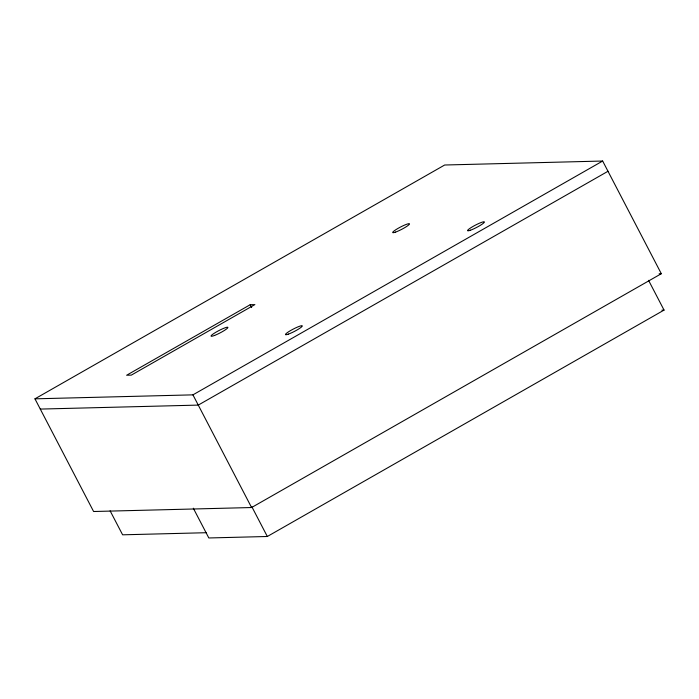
<?xml version="1.0" encoding="UTF-8"?>
<svg xmlns="http://www.w3.org/2000/svg" width="699" height="699" viewBox="0 0 699 699"><rect width="100%" height="100%" fill="white"/><g stroke="black" fill="none" stroke-linecap="round" stroke-linejoin="round"><path stroke-width="1.05" d="M34.95 398.832L444.678 165.008L602.66 161.032L661.315 273.711L251.588 507.535L93.605 511.511L34.95 398.832L192.933 394.856L602.66 161.032M250.198 304.72L126.633 375.241L131.316 375.118L254.882 304.607L250.198 304.72L251.657 307.516M607.999 171.272L198.263 405.097L40.28 409.081M193.317 508.199L208.818 537.968L267.324 536.491L664.05 310.094L648.55 280.325M659.14 273.763L661.315 273.711M661.874 310.146L664.05 310.094M206.432 532.708L122.613 534.814L110.11 510.812M251.832 506.723L267.324 536.491M192.933 394.856L251.588 507.535M288.434 334.113A9.48 1.302 -27.5 0 0 302.178 326.267A9.48 1.302 -27.5 0 0 291.02 330.304A9.48 1.302 -27.5 0 0 288.434 334.113M214.663 335.398A9.48 1.302 -27.5 0 0 227.883 327.604A9.48 1.302 -27.5 0 0 215.886 332.243A9.48 1.302 -27.5 0 0 214.663 335.398M395.634 232.077A9.48 1.302 -27.5 0 0 409.378 224.239A9.48 1.302 -27.5 0 0 398.229 228.267A9.48 1.302 -27.5 0 0 395.634 232.077M470.532 230.189A9.48 1.302 -27.5 0 0 484.276 222.352A9.48 1.302 -27.5 0 0 473.118 226.38A9.48 1.302 -27.5 0 0 470.532 230.189"/></g></svg>
